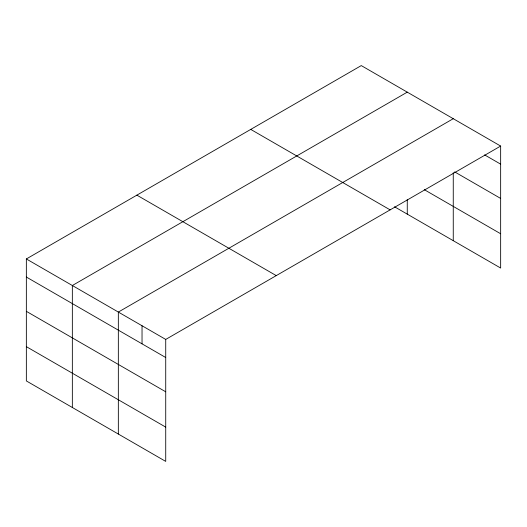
<?xml version="1.0" encoding="UTF-8"?>
<svg xmlns="http://www.w3.org/2000/svg" width="527" height="527" viewBox="0 0 527 527"><rect width="100%" height="100%" fill="white"/><g stroke="black" fill="none" stroke-linecap="round" stroke-linejoin="round"><path stroke-width="0.79" d="M500.65 146.065L361.272 65.592L26.35 258.955L26.35 380.935L165.728 461.408L165.728 339.428L500.65 146.065L500.65 268.045L394.525 206.775M407.266 92.146L72.344 285.509L72.344 407.496M453.26 118.7L118.338 312.07L118.338 434.05M484.623 154.898L500.65 164.147M454.656 171.881L500.65 198.435M424.248 189.648L500.65 233.757M250.747 129.405L390.125 209.871M136.875 195.148L276.253 275.614M26.35 258.955L165.728 339.428M26.35 277.044L165.728 357.517M26.35 311.332L165.728 391.798M26.35 346.654L165.728 427.12M453.26 172.718L453.26 240.681M407.266 199.437L407.266 214.127M142.033 325.745L142.033 343.835"/></g></svg>
